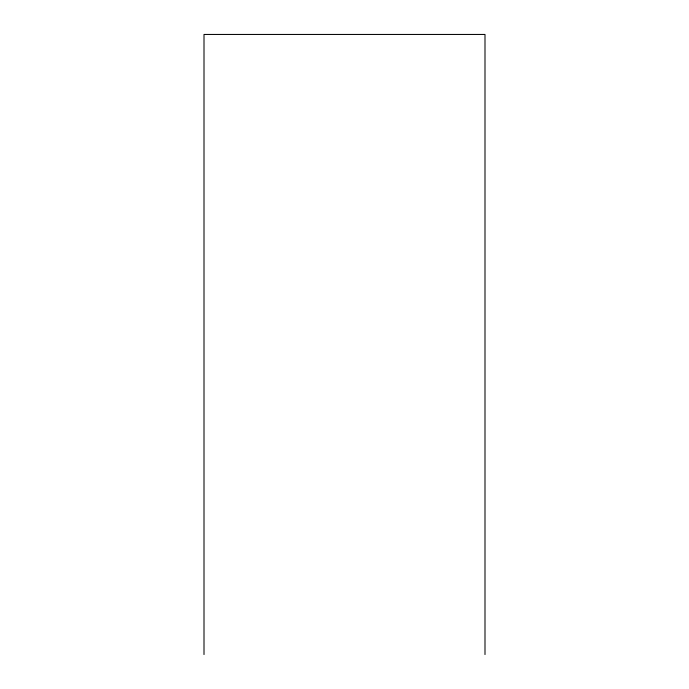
<?xml version="1.0" encoding="UTF-8"?>
<svg xmlns="http://www.w3.org/2000/svg" width="689" height="689" viewBox="0 0 689 689"><rect width="100%" height="100%" fill="white"/><g stroke="black" fill="none" stroke-linecap="round" stroke-linejoin="round"><path stroke-width="1.03" d="M484.996 654.55L484.996 34.45L204.004 34.45L204.004 654.55"/></g></svg>
